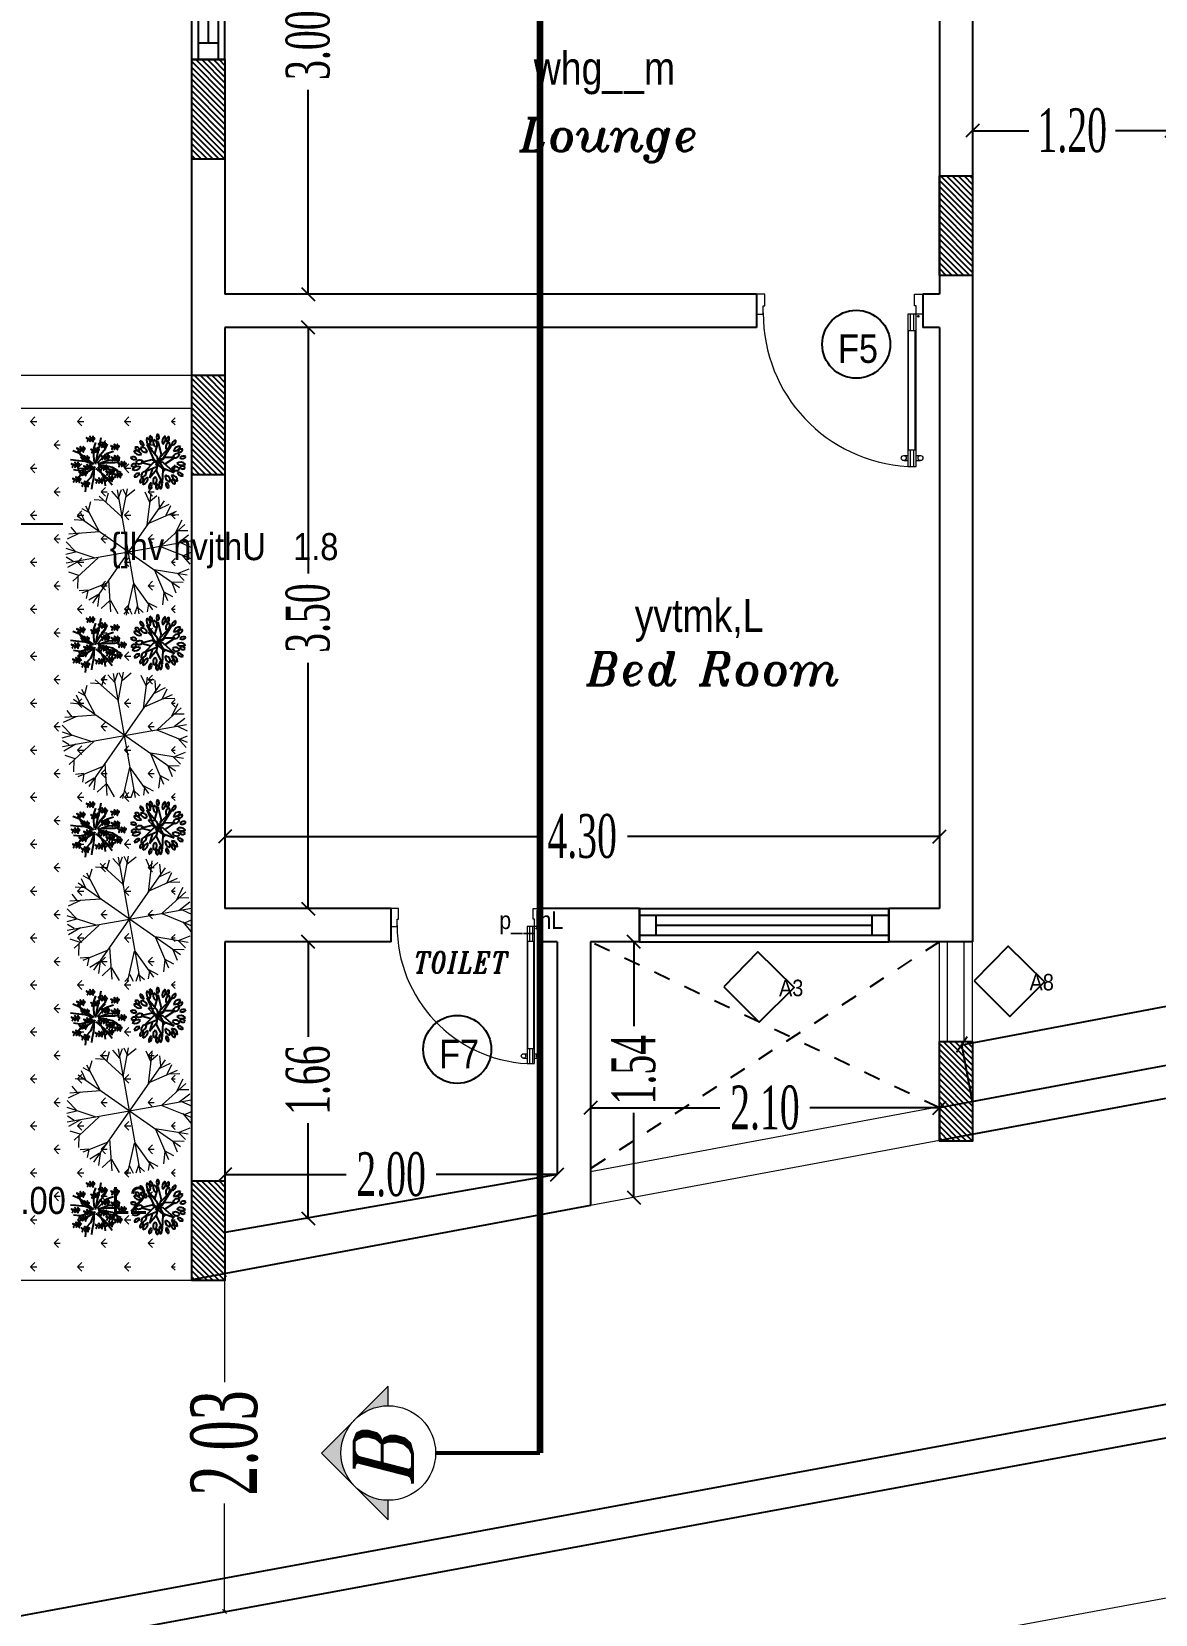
# Model space of a CAD drawing. Header units: metres. Extents: x -434 to 683, y -422 to -228.
# Drawn here: x -47.31 to -40.54, y -303.42 to -293.89 of the extents above; entities that cross this region are included whole.
import ezdxf
from ezdxf.enums import TextEntityAlignment as Align

# ---------------------------------------------------------------- set-up
doc = ezdxf.new("R2010")
doc.units = ezdxf.units.M
doc.header["$MEASUREMENT"] = 0
doc.header["$PDMODE"] = 34
for name, pattern in [('CENTERX2', [101.6, 63.5, -12.7, 12.7, -12.7]), ('DASHDOT', [1, 0.5, -0.25, 0, -0.25]), ('DASHDOT2', [0.5, 0.25, -0.125, 0, -0.125]), ('DD', [0.2, 0.1, -0.1])]:
    doc.linetypes.add(name, pattern=pattern)
for name, color, linetype in [('Boundry Wall', 14, 'Continuous'), ('Columns', 41, 'Continuous'), ('DIM', 8, 'Continuous'), ('Dim-inside', 1, 'Continuous'), ('DOOR$WIN', 5, 'Continuous'), ('DWG-TITLE1', 2, 'Continuous'), ('Section Line', 4, 'Continuous'), ('Section-Line', 4, 'CENTERX2'), ('TEXT', 4, 'Continuous'), ('Text Title', 3, 'Continuous'), ('TREE', 3, 'Continuous'), ('TXT', 1, 'Continuous'), ('Viod', 10, 'Continuous'), ('WALL', 7, 'Continuous')]:
    doc.layers.add(name, color=color, linetype=linetype)
for name, color, linetype, lineweight in [('Dimn Out', 6, 'Continuous', 9), ('door', 114, 'Continuous', 13), ('GREEN', 74, 'Continuous', 13), ('Roof Wall', 30, 'Continuous', 0), ('tex', 6, 'Continuous', 9), ('Windows', 5, 'Continuous', 15)]:
    doc.layers.add(name, color=color, linetype=linetype, lineweight=lineweight)
doc.styles.add('ATTR', font='trado.ttf', dxfattribs={"width": 0.8, "height": 0.22})
doc.styles.add('ITALICT', font='ITALICT.shx', dxfattribs={"height": 0.3})
doc.styles.add('kamal', font='romantic.ttf', dxfattribs={"width": 0.6})
doc.styles.add('MP', font='xarb.shx', dxfattribs={"height": 200})
doc.styles.add('NAMES', font='xarb.shx', dxfattribs={"width": 0.9, "height": 0.2})
doc.styles.add('Q', font='italict.shx', dxfattribs={"height": 0.18})
doc.styles.add('UTMAN', font='romantic.ttf', dxfattribs={"width": 0.6})
doc.dimstyles.new('KAMAL', dxfattribs={"dimscale": 0.8, "dimtxt": 0.5, "dimasz": 0.1, "dimexe": 0, "dimexo": 0, "dimgap": 0.09, "dimtad": 1, "dimzin": 0, "dimdsep": 46, "dimtxsty": 'kamal', "dimblk": 'OBLIQUE', "dimcen": 0.09, "dimclrd": 15, "dimclre": 8, "dimclrt": 5, "dimadec": 0, "dimazin": 0, "dimtfac": 1, "dimtix": 1, "dimtofl": 0, "dimtmove": 1, "dimatfit": 3, "dimldrblk": 'OBLIQUE', "dimfxl": 0.18, "dimtolj": 1, "dimtzin": 0, "dimarcsym": 0})
doc.dimstyles.new('kamal 1', dxfattribs={"dimscale": 0.8, "dimtxt": 0.33, "dimasz": 0.1, "dimexe": 0, "dimexo": 0, "dimgap": 0.09, "dimtad": 0, "dimzin": 0, "dimdsep": 46, "dimtxsty": 'UTMAN', "dimblk": 'OBLIQUE', "dimcen": 0.09, "dimclrd": 252, "dimclre": 8, "dimclrt": 7, "dimadec": 0, "dimazin": 0, "dimtfac": 1, "dimtix": 1, "dimtofl": 0, "dimtmove": 1, "dimatfit": 3, "dimldrblk": 'OBLIQUE', "dimfxl": 1, "dimtolj": 1, "dimtzin": 0, "dimlwd": -1, "dimarcsym": 0})
doc.dimstyles.new('UTMAN 77', dxfattribs={"dimscale": 0.8, "dimtxt": 0.1, "dimasz": 0.1, "dimexe": 0, "dimexo": 0, "dimgap": 0.09, "dimtad": 0, "dimzin": 0, "dimdsep": 46, "dimtxsty": 'UTMAN', "dimblk": 'OBLIQUE', "dimcen": 0.09, "dimclrd": 252, "dimclre": 8, "dimclrt": 7, "dimadec": 0, "dimazin": 0, "dimtfac": 1, "dimtix": 1, "dimtofl": 0, "dimtmove": 1, "dimatfit": 3, "dimldrblk": 'OBLIQUE', "dimfxl": 0.18, "dimtolj": 1, "dimtzin": 0, "dimlwd": -1, "dimarcsym": 0})

# ---------------------------------------------------------------- blocks, each defined once
blk = doc.blocks.new('_OBLIQUE')
at = {"color": 0, "linetype": 'ByBlock'}
blk.add_line((-0.5, -0.5), (0.5, 0.5), dxfattribs=at)
blk = doc.blocks.new('*D211')
at = {"layer": 'DEFPOINTS', "color": 0, "transparency": 16777216}
for p in [(-37.3567, -299.1734), (-37.292, -299.5165), (-41.642, -300.3376)]:
    blk.add_point(p, dxfattribs=at)
at = {"layer": 'DIM', "color": 252, "transparency": 16777216}
for p, q in [((-37.3567, -299.1734), (-39.2688, -299.5343)), ((-41.7067, -299.9945), (-39.7946, -299.6336))]:
    blk.add_line(p, q, dxfattribs=at)
at = {"layer": 'DIM', "color": 8, "lineweight": -2, "transparency": 16777216}
for p, q in [((-37.292, -299.5165), (-37.3567, -299.1734)), ((-41.642, -300.3376), (-41.7067, -299.9945))]:
    blk.add_line(p, q, dxfattribs=at)
at = {"layer": 'DIM', "color": 252, "transparency": 16777216, "xscale": 0.08000000000000002, "yscale": 0.08000000000000002, "zscale": 0.08000000000000002}
for p, rotation in [((-37.3567, -299.1734), 10.68896918832882), ((-41.7067, -299.9945), 190.6889691883288)]:
    blk.add_blockref('_OBLIQUE', p, dxfattribs=dict(at, rotation=rotation))
at = {"layer": 'DIM', "color": 7, "transparency": 16777216, "insert": (-39.5317, -299.584), "char_height": 0.264, "attachment_point": 5, "rotation": 10.68897, "style": 'UTMAN'}
blk.add_mtext('\\A1;4.43', dxfattribs=at)
blk = doc.blocks.new('door-1m-wall-15')
at = {"layer": 'door', "color": 211}
for p, q in [((-0.1147, 1.0031), (-0.0924, 1.0031)), ((-0.1142, 0.973), (-0.0924, 0.973)), ((-0.0362, 1.0031), (-0.0139, 1.0031)), ((-0.0362, 0.973), (-0.0139, 0.973)), ((-0.0851, 0.9379), (-0.0851, 0.2204)), ((-0.0451, 0.9379), (-0.0451, 0.2204)), ((-0.0401, 0.2204), (-0.0902, 0.2204)), ((-0.0751, 0.1202), (-0.0751, 0.2204)), ((-0.0551, 0.1202), (-0.0551, 0.2204))]:
    blk.add_line(p, q, dxfattribs=at)
at = {"layer": 'door'}
for p, q in [((-0.0902, 1.0381), (-0.0401, 1.0381)), ((-0.0902, 0.1202), (-0.0902, 1.0381)), ((-0.0751, 0.9379), (-0.0751, 1.0381)), ((-0.0551, 0.9379), (-0.0551, 1.0381)), ((-0.0401, 1.0381), (-0.0401, 0.1202)), ((-0.0902, 0.9379), (-0.0401, 0.9379)), ((-1.0017, 0.01), (-1.0017, 0.1202)), ((-1.0017, 0.1202), (-0.9616, 0.1202)), ((-0.9616, 0.1152), (-0.9616, 0.0701)), ((-0.0401, 0.1202), (-0.0902, 0.1202)), ((0, 0.1202), (-0.0401, 0.1202)), ((-0.0401, 0.1202), (-0.0401, 0.0701)), ((0, 0), (0, 0.1202)), ((-1.0017, 0), (-1.0017, 0.01)), ((-0.9516, 0), (-1.0017, 0)), ((-0.9616, 0.0701), (-0.9516, 0.0701)), ((-0.9516, 0.0701), (-0.9516, 0)), ((-0.0401, 0.0701), (-0.0501, 0.0701)), ((-0.0501, 0.0701), (-0.0501, 0)), ((-0.0501, 0), (0, 0))]:
    blk.add_line(p, q, dxfattribs=at)
at = {"layer": 'door', "extrusion": (0, 0, -1)}
for centre, major_axis, ratio, start_param, end_param in [((-0.0401, 0.1179), (-0.8575, 0.3376), 0.999989, -0.380468, 1.141397), ((-0.0264, 0.1325), (-0.00347, 0.00347), 1, 4.712389, 10.995574)]:
    blk.add_ellipse(centre, major_axis=major_axis, ratio=ratio, start_param=start_param, end_param=end_param, dxfattribs=at)
at = {"layer": 'door', "color": 211, "extrusion": (0, 0, -1)}
for centre, major_axis, start_param, end_param in [((-0.1147, 0.988), (0.0106, 0.0106), 3.141593, 9.424778), ((-0.0139, 0.988), (-0.0106, 0.0106), 4.712389, 10.995574)]:
    blk.add_ellipse(centre, major_axis=major_axis, ratio=1, start_param=start_param, end_param=end_param, dxfattribs=at)
blk = doc.blocks.new('*D135')
at = {"layer": 'DEFPOINTS', "color": 0, "transparency": 16777216}
for p in [(-45.642, -295.6749), (-45.642, -295.6749), (-45.642, -299.1749)]:
    blk.add_point(p, dxfattribs=at)
at = {"layer": 'Dim-inside', "color": 252, "transparency": 16777216}
for p, q in [((-45.642, -295.6749), (-45.642, -297.156)), ((-45.642, -299.1749), (-45.642, -297.6939))]:
    blk.add_line(p, q, dxfattribs=at)
at = {"layer": 'Dim-inside', "color": 252, "transparency": 16777216, "xscale": 0.08000000000000002, "yscale": 0.08000000000000002, "zscale": 0.08000000000000002}
for p, rotation in [((-45.642, -295.6749), 90), ((-45.642, -299.1749), 270)]:
    blk.add_blockref('_OBLIQUE', p, dxfattribs=dict(at, rotation=rotation))
at = {"layer": 'Dim-inside', "color": 7, "transparency": 16777216, "insert": (-45.642, -297.4249), "char_height": 0.264, "attachment_point": 5, "rotation": 90, "style": 'UTMAN'}
blk.add_mtext('\\A1;3.50', dxfattribs=at)
blk = doc.blocks.new('*D136')
at = {"layer": 'DEFPOINTS', "color": 0, "transparency": 16777216}
for p in [(-45.642, -292.4749), (-45.642, -292.4749), (-45.642, -295.4749)]:
    blk.add_point(p, dxfattribs=at)
at = {"layer": 'Dim-inside', "color": 252, "transparency": 16777216}
for p, q in [((-45.642, -292.4749), (-45.642, -293.706)), ((-45.642, -295.4749), (-45.642, -294.2439))]:
    blk.add_line(p, q, dxfattribs=at)
at = {"layer": 'Dim-inside', "color": 252, "transparency": 16777216, "xscale": 0.08000000000000002, "yscale": 0.08000000000000002, "zscale": 0.08000000000000002}
for p, rotation in [((-45.642, -292.4749), 90), ((-45.642, -295.4749), 270)]:
    blk.add_blockref('_OBLIQUE', p, dxfattribs=dict(at, rotation=rotation))
at = {"layer": 'Dim-inside', "color": 7, "transparency": 16777216, "insert": (-45.642, -293.9749), "char_height": 0.264, "attachment_point": 5, "rotation": 90, "style": 'UTMAN'}
blk.add_mtext('\\A1;3.00', dxfattribs=at)
blk = doc.blocks.new('*D138')
at = {"layer": 'DEFPOINTS', "color": 0, "transparency": 16777216}
for p in [(-46.142, -298.7399), (-41.842, -298.7399), (-41.842, -298.7399)]:
    blk.add_point(p, dxfattribs=at)
at = {"layer": 'Dim-inside', "color": 252, "transparency": 16777216}
for p, q in [((-46.142, -298.7399), (-44.2647, -298.7399)), ((-41.842, -298.7399), (-43.7193, -298.7399))]:
    blk.add_line(p, q, dxfattribs=at)
at = {"layer": 'Dim-inside', "color": 252, "transparency": 16777216, "xscale": 0.08000000000000002, "yscale": 0.08000000000000002, "zscale": 0.08000000000000002, "rotation": 180}
blk.add_blockref('_OBLIQUE', (-46.142, -298.7399), dxfattribs=at)
at = {"layer": 'Dim-inside', "color": 252, "transparency": 16777216, "xscale": 0.08000000000000002, "yscale": 0.08000000000000002, "zscale": 0.08000000000000002}
blk.add_blockref('_OBLIQUE', (-41.842, -298.7399), dxfattribs=at)
at = {"layer": 'Dim-inside', "color": 7, "transparency": 16777216, "insert": (-43.992, -298.7399), "char_height": 0.264, "attachment_point": 5, "style": 'UTMAN'}
blk.add_mtext('\\A1;4.30', dxfattribs=at)
blk = doc.blocks.new('*D139')
at = {"layer": 'DEFPOINTS', "color": 0, "transparency": 16777216}
for p in [(-45.642, -299.3749), (-45.6489, -301.0397), (-45.642, -301.0397)]:
    blk.add_point(p, dxfattribs=at)
at = {"layer": 'Dim-inside', "color": 252, "transparency": 16777216}
for p, q in [((-45.642, -299.3749), (-45.642, -299.9471)), ((-45.642, -301.0397), (-45.642, -300.4676))]:
    blk.add_line(p, q, dxfattribs=at)
at = {"layer": 'Dim-inside', "color": 8, "lineweight": -2, "transparency": 16777216}
blk.add_line((-45.6489, -301.0397), (-45.642, -301.0397), dxfattribs=at)
at = {"layer": 'Dim-inside', "color": 252, "transparency": 16777216, "xscale": 0.08000000000000002, "yscale": 0.08000000000000002, "zscale": 0.08000000000000002}
for p, rotation in [((-45.642, -299.3749), 90), ((-45.642, -301.0397), 270)]:
    blk.add_blockref('_OBLIQUE', p, dxfattribs=dict(at, rotation=rotation))
at = {"layer": 'Dim-inside', "color": 7, "transparency": 16777216, "insert": (-45.642, -300.2073), "char_height": 0.264, "attachment_point": 5, "rotation": 90, "style": 'UTMAN'}
blk.add_mtext('\\A1;1.66', dxfattribs=at)
blk = doc.blocks.new('*D140')
at = {"layer": 'DEFPOINTS', "color": 0, "transparency": 16777216}
for p in [(-46.142, -300.7766), (-46.142, -300.7766), (-44.142, -300.7766)]:
    blk.add_point(p, dxfattribs=at)
at = {"layer": 'Dim-inside', "color": 252, "transparency": 16777216}
for p, q in [((-46.142, -300.7766), (-45.4127, -300.7766)), ((-44.142, -300.7766), (-44.8713, -300.7766))]:
    blk.add_line(p, q, dxfattribs=at)
at = {"layer": 'Dim-inside', "color": 252, "transparency": 16777216, "xscale": 0.08000000000000002, "yscale": 0.08000000000000002, "zscale": 0.08000000000000002, "rotation": 180}
blk.add_blockref('_OBLIQUE', (-46.142, -300.7766), dxfattribs=at)
at = {"layer": 'Dim-inside', "color": 252, "transparency": 16777216, "xscale": 0.08000000000000002, "yscale": 0.08000000000000002, "zscale": 0.08000000000000002}
blk.add_blockref('_OBLIQUE', (-44.142, -300.7766), dxfattribs=at)
at = {"layer": 'Dim-inside', "color": 7, "transparency": 16777216, "insert": (-45.142, -300.7766), "char_height": 0.264, "attachment_point": 5, "style": 'UTMAN'}
blk.add_mtext('\\A1;2.00', dxfattribs=at)
blk = doc.blocks.new('*D141')
at = {"layer": 'DEFPOINTS', "color": 0, "transparency": 16777216}
for p in [(-43.942, -300.3749), (-43.942, -300.3749), (-41.842, -300.3749)]:
    blk.add_point(p, dxfattribs=at)
at = {"layer": 'Dim-inside', "color": 252, "transparency": 16777216}
for p, q in [((-43.942, -300.3749), (-43.1627, -300.3749)), ((-41.842, -300.3749), (-42.6213, -300.3749))]:
    blk.add_line(p, q, dxfattribs=at)
at = {"layer": 'Dim-inside', "color": 252, "transparency": 16777216, "xscale": 0.08000000000000002, "yscale": 0.08000000000000002, "zscale": 0.08000000000000002, "rotation": 180}
blk.add_blockref('_OBLIQUE', (-43.942, -300.3749), dxfattribs=at)
at = {"layer": 'Dim-inside', "color": 252, "transparency": 16777216, "xscale": 0.08000000000000002, "yscale": 0.08000000000000002, "zscale": 0.08000000000000002}
blk.add_blockref('_OBLIQUE', (-41.842, -300.3749), dxfattribs=at)
at = {"layer": 'Dim-inside', "color": 7, "transparency": 16777216, "insert": (-42.892, -300.3749), "char_height": 0.264, "attachment_point": 5, "style": 'UTMAN'}
blk.add_mtext('\\A1;2.10', dxfattribs=at)
blk = doc.blocks.new('*D142')
at = {"layer": 'DEFPOINTS', "color": 0, "transparency": 16777216}
for p in [(-43.6787, -299.3749), (-43.6816, -300.9139), (-43.6816, -300.9139)]:
    blk.add_point(p, dxfattribs=at)
at = {"layer": 'Dim-inside', "color": 8, "lineweight": -2, "transparency": 16777216}
blk.add_line((-43.6787, -299.3749), (-43.6816, -299.3749), dxfattribs=at)
at = {"layer": 'Dim-inside', "color": 252, "transparency": 16777216}
for p, q in [((-43.6816, -299.3749), (-43.6816, -299.8835)), ((-43.6816, -300.9139), (-43.6816, -300.4053))]:
    blk.add_line(p, q, dxfattribs=at)
at = {"layer": 'Dim-inside', "color": 252, "transparency": 16777216, "xscale": 0.08000000000000002, "yscale": 0.08000000000000002, "zscale": 0.08000000000000002}
for p, rotation in [((-43.6816, -299.3749), 90), ((-43.6816, -300.9139), 270)]:
    blk.add_blockref('_OBLIQUE', p, dxfattribs=dict(at, rotation=rotation))
at = {"layer": 'Dim-inside', "color": 7, "transparency": 16777216, "insert": (-43.6816, -300.1444), "char_height": 0.264, "attachment_point": 5, "rotation": 90, "style": 'UTMAN'}
blk.add_mtext('\\A1;1.54', dxfattribs=at)
blk = doc.blocks.new('*D143')
at = {"layer": 'DEFPOINTS', "color": 0, "transparency": 16777216}
for p in [(-41.642, -294.2621), (-40.442, -294.2621), (-41.642, -294.4898)]:
    blk.add_point(p, dxfattribs=at)
at = {"layer": 'Dim-inside', "color": 8, "lineweight": -2, "transparency": 16777216}
for p, q in [((-41.642, -294.2621), (-41.642, -294.4898)), ((-40.442, -294.2621), (-40.442, -294.4898))]:
    blk.add_line(p, q, dxfattribs=at)
at = {"layer": 'Dim-inside', "color": 252, "transparency": 16777216}
for p, q in [((-41.642, -294.4898), (-41.3032, -294.4898)), ((-40.442, -294.4898), (-40.7808, -294.4898))]:
    blk.add_line(p, q, dxfattribs=at)
at = {"layer": 'Dim-inside', "color": 252, "transparency": 16777216, "xscale": 0.08000000000000002, "yscale": 0.08000000000000002, "zscale": 0.08000000000000002, "rotation": 180}
blk.add_blockref('_OBLIQUE', (-41.642, -294.4898), dxfattribs=at)
at = {"layer": 'Dim-inside', "color": 252, "transparency": 16777216, "xscale": 0.08000000000000002, "yscale": 0.08000000000000002, "zscale": 0.08000000000000002}
blk.add_blockref('_OBLIQUE', (-40.442, -294.4898), dxfattribs=at)
at = {"layer": 'Dim-inside', "color": 7, "transparency": 16777216, "insert": (-41.042, -294.4898), "char_height": 0.264, "attachment_point": 5, "style": 'UTMAN'}
blk.add_mtext('\\A1;1.20', dxfattribs=at)
blk = doc.blocks.new('A$C1f1d89b2')
at = {"layer": 'DOOR$WIN'}
for p, q in [((-0.16, 0), (-0.16, -1.5)), ((-0.04, 0), (-0.04, -1.5)), ((0, 0), (0, -1.5)), ((-0.16, -0.1), (-0.04, -0.1)), ((-0.1, -0.1), (-0.1, -1.4)), ((-0.16, -1.4), (-0.04, -1.4))]:
    blk.add_line(p, q, dxfattribs=at)
blk.add_lwpolyline([(-0.2, 0), (-0.2, -1.5)], dxfattribs=at)
at = {"layer": 'WALL', "lineweight": 30, "ltscale": 2}
for p, q in [((-0.2, 0), (0, 0)), ((-0.2, -1.5), (0, -1.5))]:
    blk.add_line(p, q, dxfattribs=at)
blk = doc.blocks.new('g col')
at = {"layer": 'Columns'}
h = blk.add_hatch(dxfattribs=at)
h.set_pattern_fill('ANSI31', color=1, scale=0.2)
h.set_pattern_definition([(45, (-46.67383, 345.15541), (-0.0176776695, 0.0176776695), [])])
h.paths.add_polyline_path([(0, 0), (0.6, 0), (0.6, -0.2), (0, -0.2)])
at = {"layer": 'Columns', "color": 1}
blk.add_lwpolyline([(0, 0), (0.6, 0), (0.6, -0.2), (0, -0.2)], close=True, dxfattribs=at)
blk = doc.blocks.new('roof col')
at = {"layer": 'WALL', "color": 1, "rotation": 270}
for p in [(-12.3, -5.3), (-7.8, -6), (-12.3, -7.2), (-7.8, -11.2129), (-12.3, -12.0526)]:
    blk.add_blockref('g col', p, dxfattribs=at)
blk = doc.blocks.new('eeeqefgf')
at = {"layer": 'TREE', "linetype": 'Continuous', "lineweight": 0}
for p, q in [((1260.717, -83.752), (1260.677, -83.658)), ((1260.779, -83.663), (1260.705, -83.638)), ((1260.814, -83.852), (1260.769, -83.602)), ((1260.776, -83.651), (1260.828, -83.578)), ((1260.897, -83.614), (1260.85, -83.572)), ((1260.976, -83.736), (1260.875, -83.569)), ((1260.899, -83.612), (1260.926, -83.557)), ((1260.978, -83.633), (1260.949, -83.56)), ((1260.976, -83.766), (1261.13, -83.587)), ((1260.983, -83.639), (1261.028, -83.562)), ((1261.074, -83.649), (1261.058, -83.564)), ((1261.079, -83.654), (1261.18, -83.611)), ((1261.14, -83.853), (1261.236, -83.638)), ((1261.221, -83.672), (1261.218, -83.631)), ((1260.797, -83.837), (1260.584, -83.765)), ((1260.654, -83.785), (1260.608, -83.727)), ((1260.682, -83.719), (1260.623, -83.714)), ((1260.648, -83.68), (1261.286, -84.364)), ((1261.212, -83.696), (1261.266, -83.67)), ((1261.262, -83.745), (1261.283, -83.68)), ((1261.265, -83.736), (1261.326, -83.73)), ((1261.317, -83.804), (1261.346, -83.752)), ((1260.706, -84.012), (1260.534, -83.862)), ((1260.595, -83.915), (1260.547, -83.825)), ((1260.65, -83.789), (1260.552, -83.805)), ((1261.142, -83.856), (1261.369, -83.785)), ((1261.301, -83.808), (1261.384, -83.821)), ((1261.36, -83.939), (1261.405, -83.861)), ((1260.56, -84.007), (1260.503, -83.971)), ((1260.576, -84.008), (1260.503, -84.046)), ((1261.43, -84.038), (1260.504, -84.006)), ((1260.574, -83.9), (1260.516, -83.914)), ((1261.203, -84.03), (1261.416, -83.907)), ((1261.351, -83.942), (1261.429, -83.954)), ((1261.36, -84.035), (1261.433, -83.991)), ((1260.562, -84.081), (1260.501, -84.073)), ((1261.199, -84.034), (1261.419, -84.149)), ((1261.351, -84.113), (1261.427, -84.102)), ((1261.355, -84.114), (1261.403, -84.194)), ((1261.357, -84.036), (1261.427, -84.086)), ((1261.134, -84.199), (1261.368, -84.262)), ((1261.135, -84.204), (1261.18, -84.437)), ((1261.296, -84.244), (1261.387, -84.224)), ((1261.31, -84.246), (1261.342, -84.301)), ((1261.161, -84.35), (1261.143, -84.452)), ((1261.222, -84.298), (1261.248, -84.393)), ((1261.234, -84.311), (1261.318, -84.329)), ((1261.035, -84.417), (1261.099, -84.468)), ((1261.165, -84.371), (1261.225, -84.415))]:
    blk.add_line(p, q, dxfattribs=at)
at = {"layer": 'TREE', "color": 87, "linetype": 'Continuous', "lineweight": 0}
for p, q in [((1260.951, -84.485), (1260.983, -83.559)), ((1261.309, -83.703), (1260.625, -84.341)), ((1260.706, -84.012), (1260.51, -84.104)), ((1260.547, -84.09), (1260.521, -84.154)), ((1260.593, -84.218), (1260.533, -84.179)), ((1260.772, -84.201), (1260.545, -84.222)), ((1260.611, -84.216), (1260.585, -84.285)), ((1260.778, -84.195), (1260.68, -84.392)), ((1260.674, -84.293), (1260.598, -84.308)), ((1260.668, -84.299), (1260.648, -84.362)), ((1260.701, -84.347), (1260.656, -84.37)), ((1260.708, -84.341), (1260.728, -84.422)), ((1260.959, -84.267), (1260.843, -84.47)), ((1260.958, -84.279), (1261.07, -84.479)), ((1260.874, -84.411), (1260.799, -84.452)), ((1260.871, -84.42), (1260.883, -84.484)), ((1260.951, -84.43), (1260.903, -84.485)), ((1260.955, -84.406), (1260.997, -84.488)), ((1261.028, -84.409), (1261.012, -84.488))]:
    blk.add_line(p, q, dxfattribs=at)
at = {"layer": 'TREE', "linetype": 'Continuous', "lineweight": 0, "style": 'ATTR', "width": 0.8, "flags": 9}
blk.add_attdef('ESTCODE', (1260.967, -84.022), '', height=0.00546, rotation=222.9782, dxfattribs=at)
blk = doc.blocks.new('SHRB7')
at = {"color": 84}
for centre, radius, start, end in [((-0.387, 0.224), 0.0753, 2.8639, 98.5782), ((-0.312, 0.316), 0.0887, 191.7015, 269.7406), ((-0.18, 0.361), 0.108, 170.709, 259.1064), ((-0.327, 0.258), 0.127, 358.6571, 71.1583), ((-0.17, 0.399), 0.0681, 163.4613, 255.4329), ((-0.24, 0.359), 0.059, 333.3115, 85.5828), ((-0.068, 0.331), 0.0926, 160.5035, 255.3285), ((-0.166, 0.279), 0.0835, 333.2488, 82.5832), ((-0.028, 0.435), 0.0887, 151.7015, 229.7406), ((-0.145, 0.412), 0.0753, 322.8639, 58.5782), ((0.102, 0.384), 0.108, 130.709, 219.1064), ((-0.077, 0.4), 0.127, 318.6571, 31.1583), ((0.133, 0.407), 0.0681, 123.4613, 215.4329), ((0.168, 0.289), 0.0926, 120.5035, 215.3285), ((0.054, 0.421), 0.059, 293.3115, 45.5828), ((0.059, 0.312), 0.0835, 293.2488, 42.5832), ((0.265, 0.343), 0.0887, 111.7015, 189.7406), ((0.161, 0.401), 0.0753, 282.8639, 18.5782), ((0.333, 0.22), 0.108, 90.709, 179.1064), ((0.206, 0.348), 0.127, 278.6571, 351.1583), ((0.371, 0.218), 0.0681, 83.4613, 175.4329), ((0.32, 0.28), 0.059, 253.3115, 5.5828), ((-0.428, -0.011), 0.127, 38.6571, 111.1583), ((-0.381, 0.163), 0.108, 210.709, 299.1064), ((-0.426, 0.122), 0.059, 13.3115, 125.5828), ((-0.398, 0.197), 0.0681, 203.4613, 295.4329), ((-0.317, 0.108), 0.0835, 13.2488, 122.5832), ((-0.276, 0.211), 0.0926, 200.5035, 295.3285), ((0.322, 0.105), 0.0926, 80.5035, 175.3285), ((0.254, 0.193), 0.0835, 253.2488, 2.5832), ((0.404, -0.053), 0.108, 50.709, 139.1064), ((0.389, 0.126), 0.127, 238.6571, 311.1583), ((0.431, 0.084), 0.0887, 71.7015, 149.7406), ((0.389, 0.196), 0.0753, 242.8639, 338.5782), ((-0.452, -0.076), 0.0753, 42.8639, 138.5782), ((-0.453, 0.043), 0.0887, 231.7015, 309.7406), ((-0.416, -0.179), 0.059, 53.3115, 165.5828), ((-0.442, -0.103), 0.0681, 243.4613, 335.4329), ((-0.332, -0.282), 0.127, 78.6571, 151.1583), ((-0.407, -0.118), 0.108, 250.709, 339.1064), ((-0.324, -0.119), 0.0835, 53.2488, 162.5832), ((-0.358, -0.014), 0.0926, 240.5035, 335.3285), ((-0.386, -0.257), 0.0887, 271.7015, 349.7406), ((-0.308, -0.347), 0.0753, 82.8639, 178.5782), ((-0.182, -0.298), 0.0835, 93.2488, 202.5832), ((-0.276, -0.239), 0.0926, 280.5035, 15.3285), ((0.242, -0.235), 0.0835, 173.2488, 282.5832), ((0.167, -0.318), 0.0926, 0.5035, 95.3285), ((0.321, -0.134), 0.0926, 40.5035, 135.3285), ((0.326, -0.024), 0.0835, 213.2488, 322.5832), ((0.283, -0.308), 0.108, 10.709, 99.1064), ((0.386, -0.161), 0.127, 198.6571, 271.1583), ((0.287, -0.347), 0.0681, 3.4613, 95.4329), ((0.339, -0.286), 0.059, 173.3115, 285.5828), ((0.392, -0.221), 0.0887, 31.7015, 109.7406), ((0.431, -0.108), 0.0753, 202.8639, 298.5782), ((0.432, -0.08), 0.0681, 43.4613, 135.4329), ((0.432, 0.001), 0.059, 213.3115, 325.5828), ((-0.214, -0.403), 0.059, 93.3115, 205.5828), ((-0.284, -0.362), 0.0681, 283.4613, 15.4329), ((-0.084, -0.427), 0.127, 118.6571, 191.1583), ((-0.247, -0.351), 0.108, 290.709, 19.1064), ((-0.024, -0.462), 0.0753, 122.8639, 218.5782), ((-0.142, -0.443), 0.0887, 311.7015, 29.7406), ((0.041, -0.344), 0.0835, 133.2488, 242.5832), ((-0.069, -0.359), 0.0926, 320.5035, 55.3285), ((0.084, -0.445), 0.059, 133.3115, 245.5828), ((0.004, -0.458), 0.0681, 323.4613, 55.4329), ((0.2, -0.38), 0.127, 158.6571, 231.1583), ((0.026, -0.426), 0.108, 330.709, 59.1064), ((0.268, -0.368), 0.0753, 162.8639, 258.5782), ((0.165, -0.429), 0.0887, 351.7015, 69.7406)]:
    blk.add_arc(centre, radius, start, end, dxfattribs=at)
blk = doc.blocks.new('Pl-11')
at = {"color": 2}
for p, q in [((0.026, 0.147), (-0.103, 0.342)), ((-0.103, 0.342), (-0.101, 0.114)), ((0.2, 0.328), (-0.004, 0.096)), ((0.114, 0.104), (0.2, 0.328)), ((-0.16, 0.071), (-0.426, 0)), ((-0.36, 0.276), (-0.094, 0.031)), ((-0.083, 0.103), (-0.36, 0.276)), ((-0.118, 0.052), (-0.16, 0.071)), ((-0.094, 0.031), (0, 0)), ((-0.039, 0.046), (-0.089, 0.121)), ((-0.089, 0.121), (-0.061, 0.036)), ((-0.054, 0.085), (-0.072, 0.096)), ((-0.061, 0.036), (0, 0)), ((0, 0), (-0.054, 0.085)), ((0, 0), (-0.039, 0.046)), ((-0.004, 0.096), (0, 0)), ((0.018, 0.049), (0, 0)), ((0.029, 0.006), (0, 0)), ((0.168, 0.136), (0.018, 0.049)), ((0.023, 0.126), (0.026, 0.147)), ((0.051, -0.042), (0.029, 0.006)), ((0.03, 0.004), (0.051, 0.007)), ((0.051, 0.007), (0.168, 0.136)), ((0.418, 0.087), (0.142, 0.103)), ((0.171, -0.037), (0.418, 0.087)), ((-0.426, 0), (-0.172, -0.069)), ((-0.099, -0.01), (-0.364, -0.225)), ((-0.364, -0.225), (-0.053, -0.082)), ((0, 0), (-0.099, -0.01)), ((0, 0), (-0.053, -0.126)), ((-0.053, -0.082), (0, 0)), ((-0.053, -0.126), (0, -0.339)), ((0, 0), (-0.004, -0.083)), ((-0.004, -0.083), (0.179, -0.264)), ((0, 0), (0.001, -0.029)), ((0, -0.339), (0.05, -0.137)), ((0.001, -0.029), (0.051, -0.042)), ((0.137, -0.025), (0.035, -0.006)), ((0.078, -0.026), (0.038, -0.013)), ((0.179, -0.264), (0.078, -0.026)), ((0.113, -0.109), (0.311, -0.172)), ((0.311, -0.172), (0.137, -0.025)), ((0.146, -0.032), (0.171, -0.037))]:
    blk.add_line(p, q, dxfattribs=at)
at = {"xscale": 1.135497979571113, "yscale": 1.135497979571113, "zscale": 1.135497979571113}
blk.add_blockref('SHRB7', (0, 0.022), dxfattribs=at)
blk = doc.blocks.new('FG', base_point=(0.7, 1))
at = {"color": 101}
for centre, radius in [((0.584, 1.058), 0.00797), ((0.587, 0.923), 0.00938), ((0.605, 1.034), 0.0101), ((0.645, 1.203), 0.00787), ((0.655, 0.853), 0.0108), ((0.655, 0.883), 0.00997), ((0.67, 1.124), 0.0094), ((0.682, 1.162), 0.00888), ((0.684, 0.859), 0.0095), ((0.715, 1.134), 0.00888), ((0.738, 0.906), 0.0125), ((0.78, 1.053), 0.00938), ((0.786, 1.168), 0.00794), ((0.798, 0.917), 0.00956)]:
    blk.add_circle(centre, radius, dxfattribs=at)
at = {"color": 61}
blk.add_circle((0.659, 1.007), 0.0135, dxfattribs=at)
at = {"color": 130}
blk.add_circle((0.666, 0.976), 0.0135, dxfattribs=at)
at = {"color": 220}
blk.add_circle((0.676, 1.034), 0.0135, dxfattribs=at)
at = {"color": 2}
for centre, radius in [((0.7, 1), 0.025), ((0.707, 1.041), 0.0135)]:
    blk.add_circle(centre, radius, dxfattribs=at)
at = {"color": 41}
blk.add_circle((0.693, 0.959), 0.0135, dxfattribs=at)
at = {"color": 11}
blk.add_circle((0.724, 0.966), 0.0135, dxfattribs=at)
at = {"color": 33}
blk.add_circle((0.734, 1.024), 0.0135, dxfattribs=at)
at = {"color": 22}
blk.add_circle((0.741, 0.993), 0.0135, dxfattribs=at)
blk = doc.blocks.new('A$C6EF157F1')
for p, q in [((0.159, 0.416), (0.13, 0.485)), ((0.18, 0.408), (0.13, 0.438)), ((0.218, 0.459), (0.213, 0.506)), ((0.227, 0.374), (0.218, 0.459)), ((0.312, 0.423), (0.304, 0.48)), ((0.36, 0.426), (0.386, 0.459)), ((0.109, 0.295), (0.055, 0.275)), ((0.176, 0.295), (0.109, 0.295)), ((0.196, 0.365), (0.159, 0.416)), ((0.239, 0.289), (0.176, 0.295)), ((0.221, 0.356), (0.18, 0.408)), ((0.253, 0.295), (0.196, 0.365)), ((0.256, 0.303), (0.221, 0.356)), ((0.253, 0.303), (0.227, 0.374)), ((0.272, 0.284), (0.375, 0.324)), ((0.277, 0.298), (0.296, 0.358)), ((0.282, 0.29), (0.378, 0.297)), ((0.286, 0.294), (0.33, 0.365)), ((0.296, 0.358), (0.312, 0.423)), ((0.33, 0.365), (0.36, 0.426)), ((0.375, 0.324), (0.417, 0.365)), ((0.378, 0.297), (0.452, 0.312)), ((0.417, 0.365), (0.503, 0.374)), ((0.452, 0.312), (0.48, 0.314)), ((0.073, 0.239), (0.008, 0.227)), ((0.109, 0.188), (0.071, 0.17)), ((0.178, 0.265), (0.073, 0.239)), ((0.162, 0.23), (0.109, 0.188)), ((0.153, 0.17), (0.135, 0.115)), ((0.195, 0.221), (0.153, 0.17)), ((0.233, 0.275), (0.162, 0.23)), ((0.252, 0.278), (0.178, 0.265)), ((0.241, 0.261), (0.195, 0.216)), ((0.25, 0.259), (0.213, 0.154)), ((0.213, 0.154), (0.215, 0.075)), ((0.246, 0.254), (0.237, 0.171)), ((0.237, 0.171), (0.237, 0.103)), ((0.256, 0.254), (0.265, 0.191)), ((0.265, 0.191), (0.279, 0.126)), ((0.268, 0.253), (0.293, 0.162)), ((0.277, 0.259), (0.332, 0.226)), ((0.29, 0.276), (0.36, 0.192)), ((0.293, 0.162), (0.304, 0.104)), ((0.332, 0.226), (0.391, 0.197)), ((0.36, 0.192), (0.441, 0.126)), ((0.391, 0.197), (0.449, 0.191)), ((0.215, 0.075), (0.213, 0.058)), ((0.237, 0.103), (0.227, 0.062)), ((0.279, 0.126), (0.31, 0.078)), ((0.304, 0.104), (0.324, 0.05))]:
    blk.add_line(p, q)
at = {"xscale": 0.2, "yscale": 0.2, "zscale": 0.2}
for p in [(0.118, 0.406), (0.261, 0.455), (0.395, 0.444), (0.025, 0.318), (0.128, 0.278), (0.202, 0.369), (0.281, 0.344), (0.335, 0.386), (0.434, 0.365), (0.079, 0.209), (0.19, 0.182), (0.287, 0.195), (0.33, 0.141), (0.386, 0.145), (0.404, 0.237), (0.097, 0.096), (0.201, 0.092), (0.255, 0.032), (0.352, 0.069)]:
    blk.add_blockref('FG', p, dxfattribs=at)
blk = doc.blocks.new('*D322')
at = {"layer": 'DEFPOINTS', "color": 0, "ltscale": 50, "transparency": 16777216}
for p in [(-46.1451, -301.3774), (-46.1451, -303.4077), (-46.1367, -303.4077)]:
    blk.add_point(p, dxfattribs=at)
at = {"layer": 'Dimn Out', "color": 252, "ltscale": 50, "transparency": 16777216}
for p, q in [((-46.1451, -301.3774), (-46.1451, -302.0273)), ((-46.1451, -303.4077), (-46.1451, -302.7578))]:
    blk.add_line(p, q, dxfattribs=at)
at = {"layer": 'Dimn Out', "color": 8, "lineweight": -2, "ltscale": 50, "transparency": 16777216}
blk.add_line((-46.1367, -303.4077), (-46.1451, -303.4077), dxfattribs=at)
at = {"layer": 'Dimn Out', "color": 252, "ltscale": 50, "transparency": 16777216, "xscale": 0.024, "yscale": 0.024, "zscale": 0.024}
for p, rotation in [((-46.1451, -301.3774), 90), ((-46.1451, -303.4077), 270)]:
    blk.add_blockref('_OBLIQUE', p, dxfattribs=dict(at, rotation=rotation))
at = {"layer": 'Dimn Out', "color": 7, "ltscale": 50, "transparency": 16777216, "insert": (-46.1451, -302.3925), "char_height": 0.4, "attachment_point": 5, "rotation": 90, "style": 'UTMAN'}
blk.add_mtext('\\A1;2.03', dxfattribs=at)
blk = doc.blocks.new('sd12')
at = {"layer": 'Section-Line', "linetype": 'ByBlock', "lineweight": 20, "ltscale": 0.6, "true_color": 0xed1f24}
h = blk.add_hatch(color=240, dxfattribs=at)
edge = h.paths.add_edge_path()
edge.add_line((1.4523, -8.3967), (1.4523, -8.2787))
edge.add_line((1.4523, -8.2787), (1.0495, -8.6816))
edge.add_line((1.0495, -8.6816), (1.4523, -9.0844))
edge.add_line((1.4523, -9.0844), (1.4523, -8.9664))
edge.add_arc((1.4523, -8.6816), 0.2848, 90, 270, ccw=False)
at = {"layer": 'DWG-TITLE1', "color": 4, "linetype": 'DASHDOT2', "const_width": 0.04}
blk.add_lwpolyline([(2.3655, 6.3305), (2.3655, -8.6816)], dxfattribs=at)
at = {"layer": 'Section Line', "linetype": 'DASHDOT', "ltscale": 0.5, "const_width": 0.023}
blk.add_lwpolyline([(2.3655, -8.6816), (1.7372, -8.6816)], dxfattribs=at)
at = {"layer": 'Section-Line', "color": 240, "linetype": 'ByBlock', "lineweight": 20, "ltscale": 0.6, "true_color": 0xed1f24}
blk.add_lwpolyline([(1.4523, -8.3967), (1.4523, -8.2787), (1.0495, -8.6816), (1.4523, -9.0844), (1.4523, -8.9664, -1)], format="xyb", close=True, dxfattribs=at)
blk.add_circle((1.4523, -8.6816), 0.2848, dxfattribs=at)
at = {"layer": 'tex', "color": 240, "linetype": 'ByBlock', "true_color": 0xed1f24, "style": 'ITALICT'}
blk.add_text('B', height=0.3516, rotation=90, dxfattribs=at).set_placement((1.5989, -8.6849), align=Align.CENTER)
blk = doc.blocks.new('*D325')
at = {"layer": 'DEFPOINTS', "color": 0, "ltscale": 50, "transparency": 16777216}
for p in [(-30.3207, -300.4846), (-30.1482, -301.4181), (-59.8229, -305.9373)]:
    blk.add_point(p, dxfattribs=at)
at = {"layer": 'Dimn Out', "color": 8, "lineweight": -2, "ltscale": 50, "transparency": 16777216}
for p, q in [((-30.3207, -300.4846), (-30.1482, -301.4181)), ((-59.8229, -305.9373), (-59.6504, -306.8707))]:
    blk.add_line(p, q, dxfattribs=at)
at = {"layer": 'Dimn Out', "color": 252, "ltscale": 50, "transparency": 16777216}
for p, q in [((-30.1482, -301.4181), (-44.4478, -304.061)), ((-59.6504, -306.8707), (-45.3508, -304.2279))]:
    blk.add_line(p, q, dxfattribs=at)
at = {"layer": 'Dimn Out', "color": 252, "ltscale": 50, "transparency": 16777216, "xscale": 0.024, "yscale": 0.024, "zscale": 0.024}
for p, rotation in [((-30.1482, -301.4181), 10.47130928319379), ((-59.6504, -306.8707), 190.4713092831938)]:
    blk.add_blockref('_OBLIQUE', p, dxfattribs=dict(at, rotation=rotation))
at = {"layer": 'Dimn Out', "color": 7, "ltscale": 50, "transparency": 16777216, "insert": (-44.8993, -304.1444), "char_height": 0.4, "attachment_point": 5, "rotation": 10.47131, "style": 'UTMAN'}
blk.add_mtext('\\A1;30.00', dxfattribs=at)

msp = doc.modelspace()

# ---------------------------------------------------------------- hatches: boundary and pattern name
at = {"layer": 'GREEN'}
h = msp.add_hatch(dxfattribs=at)
h.set_pattern_fill('GRASS', color=82, scale=0.2, angle=-90)
h.set_pattern_definition([(360, (1358.55741, 1756.49072), (0.141421356, 0.141421356), [0.0375, -0.245342713]), (315, (1358.55741, 1756.49072), (0.141421356, 0.141421356), [0.0375, -0.1625]), (45, (1358.55741, 1756.49072), (-0.141421356, 0.141421356), [0.0375, -0.1625])])
h.paths.add_polyline_path([(-46.442, -296.1621), (-46.442, -301.4147), (-50.342, -301.4147), (-50.342, -296.1621)])

# ---------------------------------------------------------------- linework, layer by layer
at = {"layer": 'Boundry Wall', "color": 8, "ltscale": 10, "flags": 128}
for points in [[(-61.7195, -297.0621), (-61.6778, -298.1552), (-59.823, -305.9372), (-37.2951, -301.7736)], [(-61.5194, -297.0621), (-61.4787, -298.1279), (-59.6725, -305.706), (-37.2951, -301.5702)]]:
    msp.add_lwpolyline(points, dxfattribs=at)
at = {"layer": 'GREEN', "color": 82}
msp.add_lwpolyline([(-46.342, -301.4147), (-50.342, -301.4147), (-50.342, -300.3621)], dxfattribs=at)
at = {"layer": 'Roof Wall', "ltscale": 10}
for p, q in [((-50.542, -295.9621), (-46.342, -295.9621)), ((-46.342, -296.1621), (-50.342, -296.1621)), ((-41.842, -300.3679), (-43.942, -300.7589)), ((-41.842, -300.5713), (-43.942, -300.9623))]:
    msp.add_line(p, q, dxfattribs=at)
at = {"layer": 'Text Title'}
for points in [[(-43.1396, -299.6452), (-42.9261, -299.8587), (-42.7168, -299.6493), (-42.9352, -299.4359)], [(-41.6315, -299.6105), (-41.418, -299.824), (-41.2087, -299.6146), (-41.4271, -299.4011)]]:
    msp.add_lwpolyline(points, close=True, dxfattribs=at)
for centre in [(-42.3425, -295.7761), (-44.7437, -300.0226)]:
    msp.add_circle(centre, 0.2046, dxfattribs=at)
at = {"layer": 'Viod', "linetype": 'DD'}
for p, q in [((-41.842, -300.3749), (-43.942, -299.3749)), ((-41.842, -299.3749), (-43.942, -300.7417))]:
    msp.add_line(p, q, dxfattribs=at)
at = {"layer": 'WALL'}
for p, q in [((-41.842, -292.4749), (-41.842, -295.4749)), ((-41.642, -292.8621), (-41.642, -299.3749)), ((-46.342, -301.4092), (-46.342, -294.0621)), ((-46.142, -294.0621), (-46.342, -294.0621)), ((-46.142, -294.0621), (-46.142, -295.4749)), ((-42.942, -295.4749), (-46.142, -295.4749)), ((-42.942, -295.4749), (-42.942, -295.6749)), ((-41.842, -295.4749), (-41.942, -295.4749)), ((-41.942, -295.4749), (-41.942, -295.6749)), ((-46.142, -295.6749), (-46.142, -299.1749)), ((-42.942, -295.6749), (-46.142, -295.6749)), ((-41.842, -295.6749), (-41.942, -295.6749)), ((-41.842, -295.6749), (-41.842, -299.1749)), ((-32.7562, -298.8797), (-41.842, -300.5713)), ((-45.142, -299.1749), (-46.142, -299.1749)), ((-45.142, -299.3749), (-45.142, -299.1749)), ((-44.242, -299.3749), (-44.242, -299.1749)), ((-43.6464, -299.1749), (-44.242, -299.1749)), ((-43.6464, -299.3749), (-43.6464, -299.1749)), ((-41.842, -299.1749), (-42.1464, -299.1749)), ((-42.1464, -299.3749), (-42.1464, -299.1749)), ((-46.142, -299.3749), (-46.142, -301.1258)), ((-45.142, -299.3749), (-46.142, -299.3749)), ((-44.142, -299.3749), (-44.242, -299.3749)), ((-44.142, -299.3749), (-44.142, -300.7766)), ((-43.942, -299.3749), (-43.942, -300.9623)), ((-43.6464, -299.3749), (-43.942, -299.3749)), ((-41.642, -299.3749), (-42.1464, -299.3749)), ((-37.292, -299.5259), (-41.842, -300.3749)), ((-41.842, -300.3749), (-41.842, -300.5713)), ((-44.142, -300.7766), (-46.142, -301.1258)), ((-43.942, -300.9623), (-46.342, -301.4092))]:
    msp.add_line(p, q, dxfattribs=at)
at = {"layer": 'Windows'}
for p, q in [((-41.842, -299.9749), (-41.842, -299.3749)), ((-41.792, -299.9749), (-41.792, -299.3749)), ((-41.692, -299.9749), (-41.692, -299.3749)), ((-41.642, -299.9749), (-41.642, -299.3749))]:
    msp.add_line(p, q, dxfattribs=at)

# ---------------------------------------------------------------- block references
at = {"layer": 'door', "rotation": 180}
for p, xscale, yscale, zscale in [((-41.942, -295.4749), -0.9982640271733992, 0.9982640271733992, 0.9982640271733992), ((-44.242, -299.1749), -0.8984825452142674, 0.8984825452142674, 0.8984825452142674)]:
    msp.add_blockref('door-1m-wall-15', p, dxfattribs=dict(at, xscale=xscale, yscale=yscale, zscale=zscale))
at = {"layer": 'Section Line'}
msp.add_blockref('sd12', (-46.6114, -293.7715), dxfattribs=at)
at = {"layer": 'TREE'}
for name, p, xscale, yscale, zscale, rotation in [('Pl-11', (-46.545, -296.4881), 0.2982522165587644, 0.2982522165587644, 0.2982522165587644, 270), ('A$C6EF157F1', (-46.7369, -296.3315), -0.6612894249768867, 0.6612894249768867, 0.6612894249768867, 90), ('eeeqefgf', (-905.0101, 263.473), -0.8111429642080256, 0.8111429642080253, 0.8111429642080253, 143.0414992683055), ('A$C6EF157F1', (-46.7369, -297.4197), -0.6612894249768867, 0.6612894249768867, 0.6612894249768867, 90), ('Pl-11', (-46.545, -297.5762), 0.2982522165587644, 0.2982522165587644, 0.2982522165587644, 270), ('eeeqefgf', (-905.033, 262.3682), -0.8111429642080256, 0.8111429642080253, 0.8111429642080253, 143.0414992683055), ('Pl-11', (-46.545, -298.6895), 0.2982522165587644, 0.2982522165587644, 0.2982522165587644, 270), ('A$C6EF157F1', (-46.7369, -298.533), -0.6612894249768867, 0.6612894249768867, 0.6612894249768867, 90), ('eeeqefgf', (-905.0038, 261.2618), -0.8111429642080256, 0.8111429642080253, 0.8111429642080253, 143.0414992683055), ('Pl-11', (-46.545, -299.8206), 0.2982522165587644, 0.2982522165587644, 0.2982522165587644, 270), ('A$C6EF157F1', (-46.7369, -299.664), -0.6612894249768867, 0.6612894249768867, 0.6612894249768867, 90), ('eeeqefgf', (-905.0038, 260.1067), -0.8111429642080256, 0.8111429642080253, 0.8111429642080253, 143.0414992683055), ('Pl-11', (-46.545, -300.9757), 0.2982522165587644, 0.2982522165587644, 0.2982522165587644, 270), ('A$C6EF157F1', (-46.7369, -300.8191), -0.6612894249768867, 0.6612894249768867, 0.6612894249768867, 90)]:
    msp.add_blockref(name, p, dxfattribs=dict(at, xscale=xscale, yscale=yscale, zscale=zscale, rotation=rotation))
at = {"layer": 'WALL', "color": 1}
msp.add_blockref('roof col', (-33.842, -288.7621), dxfattribs=at)
at = {"layer": 'Windows'}
for p, rotation in [((-46.342, -294.0621), 180), ((-43.6464, -299.1749), 89.99999999999997)]:
    msp.add_blockref('A$C1f1d89b2', p, dxfattribs=dict(at, rotation=rotation))

# ---------------------------------------------------------------- texts
at = {"layer": 'TEXT', "color": 6, "style": 'NAMES', "width": 0.9}
for s, p in [('{]hv hvjthU   1.8', (-46.8352, -297.0762, 0)), ('lshpm     21.00     L2', (-48.3885, -301.0136))]:
    msp.add_text(s, height=0.163236, dxfattribs=at).set_placement(p)
at = {"layer": 'Text Title', "style": 'NAMES', "width": 0.9}
for s, p in [('F5', (-42.3317, -295.8037)), ('F7', (-44.7329, -300.0502))]:
    msp.add_text(s, height=0.17143, dxfattribs=at).set_placement(p, align=Align.MIDDLE)
for s, p in [('A8', (-41.2991, -299.6673)), ('A3', (-42.8072, -299.7021))]:
    msp.add_text(s, height=0.0995, dxfattribs=at).set_placement(p)
at = {"layer": 'TXT', "color": 6, "ltscale": 50, "style": 'MP', "width": 0.85}
for s, p in [('whg__m', (-43.8579, -294.138)), ('yvtmk,L', (-43.288, -297.4343))]:
    msp.add_text(s, height=0.198, dxfattribs=at).set_placement(p, align=Align.MIDDLE)
at = {"layer": 'TXT', "color": 6, "style": 'NAMES', "width": 0.9}
msp.add_text('p__lhL', height=0.10645, dxfattribs=at).set_placement((-44.4909, -299.2978))
at = {"layer": 'TXT', "color": 6, "style": 'Q', "width": 0.85}
msp.add_text('TOILET', height=0.12672, dxfattribs=at).set_placement((-44.7236, -299.4977), align=Align.MIDDLE)
at = {"layer": 'TXT', "color": 6, "char_height": 0.198, "attachment_point": 8, "style": 'Q'}
for s, insert in [('Lounge', (-43.8308, -294.6791)), ('Bed Room', (-43.2072, -297.8295))]:
    msp.add_mtext(s, dxfattribs=dict(at, insert=insert))

# ---------------------------------------------------------------- dimensions: what is measured, and where the dimension line sits
at = {"layer": 'DIM'}
dim = msp.add_aligned_dim(p1=(-41.642, -300.3376), p2=(-37.292, -299.5165), distance=0.3492, dimstyle='kamal 1', dxfattribs=at)
dim.commit()
dim.dimension.update_dxf_attribs({"geometry": '*D211', "text_midpoint": (-39.5317, -299.584)})
at = {"layer": 'Dim-inside', "color": 1}
for base, p1, p2, picture, middle in [((-45.642, -292.4749), (-45.642, -295.4749), (-45.642, -292.4749), '*D136', (-45.642, -293.9749)), ((-45.642, -295.6749), (-45.642, -299.1749), (-45.642, -295.6749), '*D135', (-45.642, -297.4249)), ((-45.642, -301.0397), (-45.642, -299.3749), (-45.6489, -301.0397), '*D139', (-45.642, -300.2073)), ((-43.6816, -300.9139), (-43.6787, -299.3749), (-43.6816, -300.9139), '*D142', (-43.6816, -300.1444))]:
    dim = msp.add_linear_dim(base=base, p1=p1, p2=p2, angle=270, dimstyle='kamal 1', dxfattribs=at)
    dim.commit()
    dim.dimension.update_dxf_attribs({"geometry": picture, "text_midpoint": middle})
for base, p1, p2, picture, middle in [((-41.642, -294.4898), (-40.442, -294.2621), (-41.642, -294.2621), '*D143', (-41.042, -294.4898)), ((-41.842, -298.7399), (-46.142, -298.7399), (-41.842, -298.7399), '*D138', (-43.992, -298.7399)), ((-43.942, -300.3749), (-41.842, -300.3749), (-43.942, -300.3749), '*D141', (-42.892, -300.3749)), ((-46.142, -300.7766), (-44.142, -300.7766), (-46.142, -300.7766), '*D140', (-45.142, -300.7766))]:
    dim = msp.add_linear_dim(base=base, p1=p1, p2=p2, dimstyle='kamal 1', dxfattribs=at)
    dim.commit()
    dim.dimension.update_dxf_attribs({"geometry": picture, "text_midpoint": middle})
at = {"layer": 'Dimn Out', "color": 6, "ltscale": 50}
dim = msp.add_aligned_dim(p1=(-59.8229, -305.9373), p2=(-30.3207, -300.4846), distance=-0.9493, dimstyle='UTMAN 77', override={"dimtxt": 0.5, "dimasz": 0.03}, dxfattribs=at)
dim.commit()
dim.dimension.update_dxf_attribs({"geometry": '*D325', "text_midpoint": (-44.8993, -304.1444)})
dim = msp.add_linear_dim(base=(-46.1451, -303.4077), p1=(-46.1451, -301.3774), p2=(-46.1367, -303.4077), angle=270, dimstyle='UTMAN 77', override={"dimtxt": 0.5, "dimasz": 0.03}, dxfattribs=at)
dim.commit()
dim.dimension.update_dxf_attribs({"geometry": '*D322', "text_midpoint": (-46.1451, -302.3925)})

# ---------------------------------------------------------------- leaders
at = {"layer": 'WALL', "ltscale": 1.2}
msp.add_leader([(-49.4853, -296.0504), (-48.6514, -296.8568), (-47.118, -296.8568)], dimstyle='KAMAL', override={"dimasz": 0.4, "dimgap": 0.09, "dimtad": 0, "dimldrblk": 'ClosedBlank'}, dxfattribs=at)

doc.saveas('drawing.dxf')
